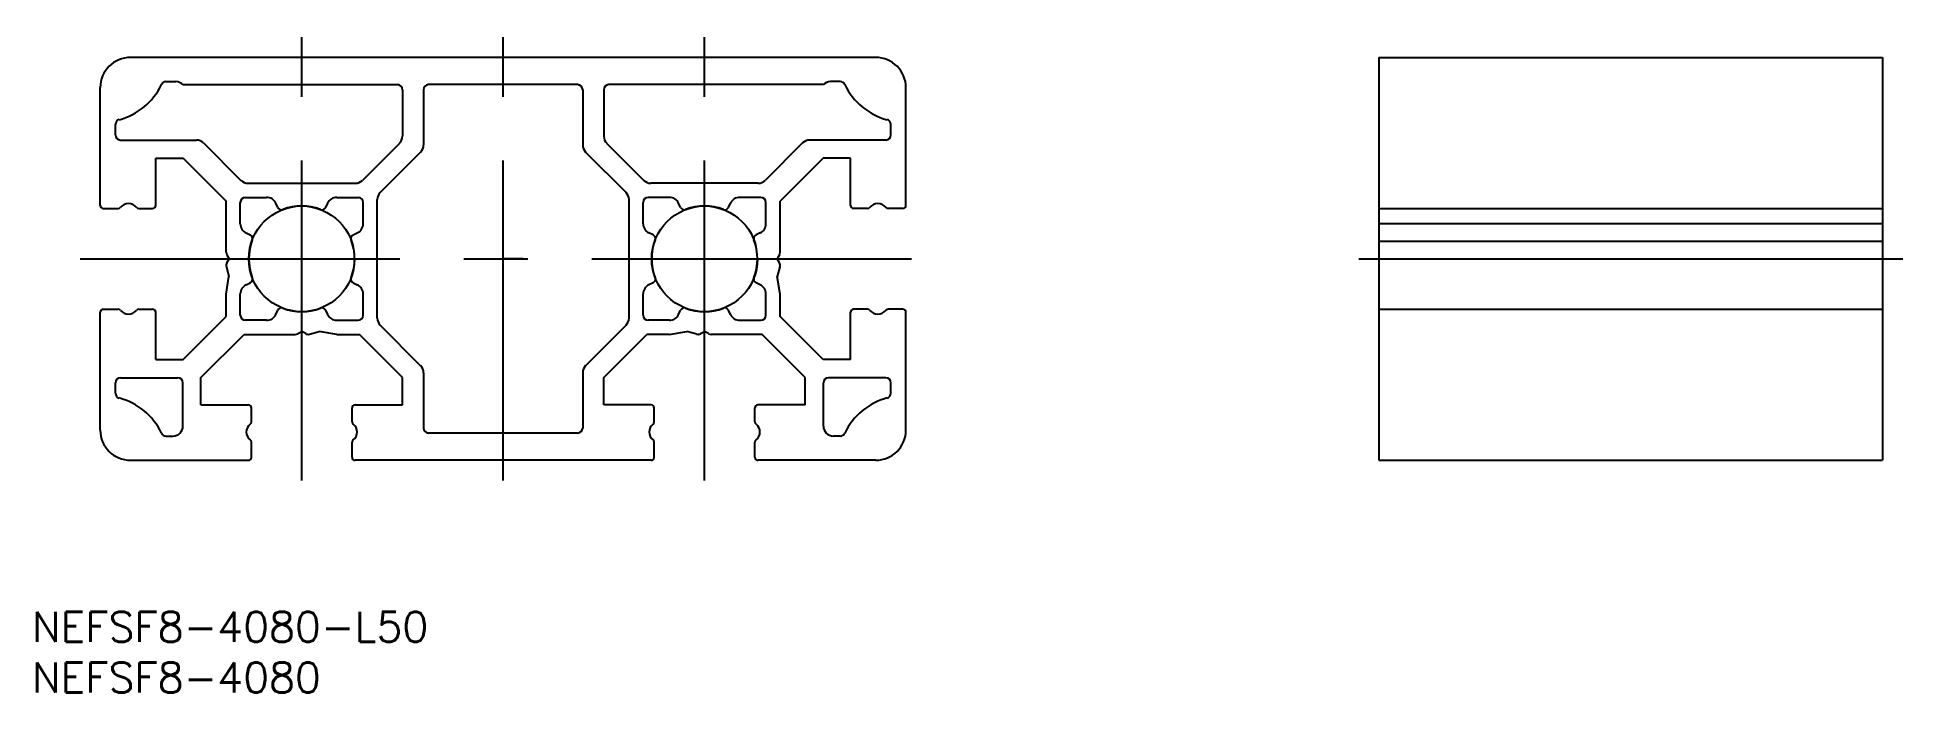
# Model space of a CAD drawing. Extents: x -46 to 139, y -43 to 22.
import ezdxf

# ---------------------------------------------------------------- set-up
doc = ezdxf.new("R2010")
doc.units = 0
doc.linetypes.add('CENTER', pattern=[50.8, 31.75, -6.35, 6.35, -6.35])
doc.linetypes.add('PHANTOM', pattern=[63.5, 31.75, -6.35, 6.35, -6.35, 6.35, -6.35])
doc.layers.get('0').update_dxf_attribs({"linetype": 'CONTINUOUS'})
doc.layers.add('CENTER', color=1, linetype='CENTER')
doc.styles.get("Standard").update_dxf_attribs({"font": 'txt.shx', "height": 3, "bigfont": 'bigfont.shx'})

# ---------------------------------------------------------------- blocks, each defined once
blk = doc.blocks.new('*U2')
at = {"color": 7, "linetype": 'CONTINUOUS'}
blk.add_text('NEFSF8-4080-L50', height=3, dxfattribs=at).set_placement((-46.77, -38.04))
blk = doc.blocks.new('*U3')
at = {"color": 7, "linetype": 'CONTINUOUS'}
blk.add_text('NEFSF8-4080', height=3, dxfattribs=at).set_placement((-46.77, -43.08))

msp = doc.modelspace()

# ---------------------------------------------------------------- linework, layer by layer
at = {"color": 7, "linetype": 'CONTINUOUS'}
for p, q in [((37, 20), (-37, 20)), ((86.97, 20), (136.97, 20)), ((86.97, 20), (86.97, -20)), ((136.97, 20), (136.97, -20)), ((-40, 5.3), (-40, 17)), ((-33.48, 17.6), (-32.51, 17.6)), ((-31.8, 17.3), (-10.5, 17.3)), ((-10, 16.8), (-10, 12.18)), ((-7.9, 16.8), (-7.9, 11.31)), ((7.4, 17.3), (-7.4, 17.3)), ((7.9, 16.8), (7.9, 11.31)), ((10, 16.8), (10, 12.18)), ((31.8, 17.3), (10.5, 17.3)), ((33.48, 17.6), (32.51, 17.6)), ((40, 5.3), (40, 17)), ((-38.5, 12.3), (-38.5, 13.34)), ((38.5, 12.3), (38.5, 13.34)), ((-38, 11.8), (-30.45, 11.8)), ((-29.74, 11.51), (-26.03, 7.79)), ((-10.29, 11.47), (-13.97, 7.79)), ((10.29, 11.47), (13.97, 7.79)), ((29.74, 11.51), (26.03, 7.79)), ((38, 11.8), (30.45, 11.8)), ((-34.5, 10), (-31.77, 10)), ((-34.5, 5.3), (-34.5, 10)), ((-31.77, 10), (-27.5, 5.73)), ((-8.19, 10.61), (-12.21, 6.59)), ((8.19, 10.61), (12.21, 6.59)), ((31.77, 10), (27.5, 5.73)), ((34.5, 10), (31.77, 10)), ((34.5, 5.3), (34.5, 10)), ((-25.32, 7.5), (-14.68, 7.5)), ((25.32, 7.5), (14.68, 7.5)), ((-27.5, 0.65), (-27.5, 5.73)), ((-26.1, 3.48), (-26.1, 5.6)), ((-25.6, 6.1), (-23.48, 6.1)), ((-16.52, 6.1), (-14.4, 6.1)), ((-13.9, 3.48), (-13.9, 5.6)), ((-12.5, -5.88), (-12.5, 5.88)), ((12.5, -5.88), (12.5, 5.88)), ((13.9, 3.48), (13.9, 5.6)), ((16.52, 6.1), (14.4, 6.1)), ((25.6, 6.1), (23.48, 6.1)), ((26.1, 3.48), (26.1, 5.6)), ((27.5, 0.65), (27.5, 5.73)), ((-39.7, 5), (-38.22, 5)), ((-36.18, 5), (-34.8, 5)), ((-22.38, 5.11), (-22.58, 5.52)), ((-17.62, 5.11), (-17.42, 5.52)), ((17.62, 5.11), (17.42, 5.52)), ((22.38, 5.11), (22.58, 5.52)), ((36.18, 5), (34.8, 5)), ((39.7, 5), (38.22, 5)), ((86.97, 5), (136.97, 5)), ((-25.52, 2.58), (-25.11, 2.38)), ((-14.89, 2.38), (-14.48, 2.58)), ((14.89, 2.38), (14.48, 2.58)), ((25.52, 2.58), (25.11, 2.38)), ((86.97, 3.5), (136.97, 3.5)), ((-27.43, 0.4), (-27.2, 0)), ((-27.43, -0.4), (-27.2, 0)), ((27.43, 0.4), (27.2, 0)), ((27.43, -0.4), (27.2, 0)), ((86.97, 1.75), (136.97, 1.75)), ((86.97, 0), (136.97, 0)), ((-27.5, -3.5), (-27.22, -1.75)), ((-27.48, -0.78), (-27.22, -1.75)), ((27.48, -0.78), (27.22, -1.75)), ((27.5, -3.5), (27.22, -1.75)), ((-27.5, -5.73), (-27.5, -3.5)), ((-26.1, -5.6), (-26.1, -3.48)), ((-25.52, -2.58), (-25.11, -2.38)), ((-14.89, -2.38), (-14.48, -2.58)), ((-13.9, -5.6), (-13.9, -3.48)), ((13.9, -5.6), (13.9, -3.48)), ((14.89, -2.38), (14.48, -2.58)), ((25.52, -2.58), (25.11, -2.38)), ((26.1, -5.6), (26.1, -3.48)), ((27.5, -5.73), (27.5, -3.5)), ((-40, -17), (-40, -5.3)), ((-39.7, -5), (-38.22, -5)), ((-36.18, -5), (-34.8, -5)), ((-34.5, -10), (-34.5, -5.3)), ((-22.58, -5.52), (-22.38, -5.11)), ((-17.42, -5.52), (-17.62, -5.11)), ((17.42, -5.52), (17.62, -5.11)), ((22.58, -5.52), (22.38, -5.11)), ((34.5, -10), (34.5, -5.3)), ((36.18, -5), (34.8, -5)), ((39.7, -5), (38.22, -5)), ((40, -17), (40, -5.3)), ((86.97, -5), (136.97, -5)), ((-31.77, -10), (-27.5, -5.73)), ((-23.48, -6.1), (-25.6, -6.1)), ((-20.4, -7.43), (-20, -7.2)), ((-19.6, -7.43), (-20, -7.2)), ((-19.22, -7.48), (-18.25, -7.22)), ((-16.5, -7.5), (-18.25, -7.22)), ((-16.52, -6.1), (-14.4, -6.1)), ((-8.19, -10.61), (-12.21, -6.59)), ((8.19, -10.61), (12.21, -6.59)), ((16.52, -6.1), (14.4, -6.1)), ((16.5, -7.5), (18.25, -7.22)), ((19.22, -7.48), (18.25, -7.22)), ((19.6, -7.43), (20, -7.2)), ((20.4, -7.43), (20, -7.2)), ((23.48, -6.1), (25.6, -6.1)), ((31.77, -10), (27.5, -5.73)), ((-30, -11.77), (-25.73, -7.5)), ((-25.73, -7.5), (-20.65, -7.5)), ((-16.5, -7.5), (-14.27, -7.5)), ((-10, -11.77), (-14.27, -7.5)), ((10, -11.77), (14.27, -7.5)), ((16.5, -7.5), (14.27, -7.5)), ((25.73, -7.5), (20.65, -7.5)), ((30, -11.77), (25.73, -7.5)), ((-34.5, -10), (-31.77, -10)), ((34.5, -10), (31.77, -10)), ((-38.5, -13.34), (-38.5, -12.3)), ((-38, -11.8), (-32.3, -11.8)), ((-31.8, -16.6), (-31.8, -12.3)), ((-30, -14.5), (-30, -11.77)), ((-10, -14.5), (-10, -11.77)), ((-7.9, -11.31), (-7.9, -16.8)), ((7.9, -11.31), (7.9, -16.8)), ((10, -14.5), (10, -11.77)), ((30, -14.5), (30, -11.77)), ((31.8, -16.6), (31.8, -12.3)), ((38, -11.8), (32.3, -11.8)), ((38.5, -13.34), (38.5, -12.3)), ((-30, -14.5), (-25.3, -14.5)), ((-25, -16.18), (-25, -14.8)), ((-15, -16.18), (-15, -14.8)), ((-14.7, -14.5), (-10, -14.5)), ((14.7, -14.5), (10, -14.5)), ((15, -16.18), (15, -14.8)), ((25, -16.18), (25, -14.8)), ((30, -14.5), (25.3, -14.5)), ((-33.48, -17.6), (-32.8, -17.6)), ((-25, -19.7), (-25, -18.22)), ((-15, -19.7), (-15, -18.22)), ((7.4, -17.3), (-7.4, -17.3)), ((15, -19.7), (15, -18.22)), ((25, -19.7), (25, -18.22)), ((33.48, -17.6), (32.8, -17.6)), ((-37, -20), (-25.3, -20)), ((14.7, -20), (-14.7, -20)), ((37, -20), (25.3, -20)), ((86.97, -20), (136.97, -20))]:
    msp.add_line(p, q, dxfattribs=at)
at = {"color": 3, "linetype": 'PHANTOM'}
for centre in [(-20, 0), (20, 0)]:
    msp.add_circle(centre, 5.25, dxfattribs=at)
at = {"color": 7, "linetype": 'CONTINUOUS'}
for centre, radius, start, end in [((-37, 17), 3, 90, 180), ((37, 17), 3, 0, 90), ((-39.8, 20.1), 6.5, 284.9006, 334.6231), ((-33.48, 17.1), 0.5, 90, 154.6231), ((-32.51, 16.6), 1, 44.427, 90), ((-10.5, 16.8), 0.5, 0, 90), ((-7.4, 16.8), 0.5, 90, 180), ((7.4, 16.8), 0.5, 0, 90), ((10.5, 16.8), 0.5, 90, 180), ((32.51, 16.6), 1, 90, 135.573), ((33.48, 17.1), 0.5, 25.3769, 90), ((39.8, 20.1), 6.5, 205.3769, 255.0994), ((-38, 13.34), 0.5, 104.9006, 180), ((38, 13.34), 0.5, 0, 75.0994), ((-38, 12.3), 0.5, 180, 270), ((-30.45, 10.8), 1, 45, 90), ((-11, 12.18), 1, 315, 0), ((-8.9, 11.31), 1, 315, 0), ((8.9, 11.31), 1, 180, 225), ((11, 12.18), 1, 180, 225), ((30.45, 10.8), 1, 90, 135), ((38, 12.3), 0.5, 270, 0), ((-25.32, 8.5), 1, 225, 270), ((-14.68, 8.5), 1, 270, 315), ((14.68, 8.5), 1, 225, 270), ((25.32, 8.5), 1, 270, 315), ((-25.6, 5.6), 0.5, 90, 180), ((-23.48, 5.1), 1, 25, 90), ((-16.52, 5.1), 1, 90, 155), ((-14.4, 5.6), 0.5, 0, 90), ((-11.5, 5.88), 1, 135, 180), ((11.5, 5.88), 1, 0, 45), ((14.4, 5.6), 0.5, 90, 180), ((16.52, 5.1), 1, 25, 90), ((23.48, 5.1), 1, 90, 155), ((25.6, 5.6), 0.5, 0, 90), ((-39.7, 5.3), 0.3, 180, 270), ((-38.22, 5.3), 0.3, 270, 322.0201), ((-37.2, 4.5), 1, 37.9799, 142.0201), ((-36.18, 5.3), 0.3, 217.9799, 270), ((-34.8, 5.3), 0.3, 270, 0), ((-22.02, 5.28), 0.4, 205, 290.9403), ((-20, 0), 5.25, 69.0597, 110.9403), ((-17.98, 5.28), 0.4, 249.0597, 335), ((17.98, 5.28), 0.4, 205, 290.9403), ((20, 0), 5.25, 69.0597, 110.9403), ((22.02, 5.28), 0.4, 249.0597, 335), ((34.8, 5.3), 0.3, 180, 270), ((36.18, 5.3), 0.3, 270, 322.0201), ((37.2, 4.5), 1, 37.9799, 142.0201), ((38.22, 5.3), 0.3, 217.9799, 270), ((39.7, 5.3), 0.3, 270, 0), ((-25.1, 3.48), 1, 180, 245), ((-20, 0), 5.25, 159.0597, 200.9403), ((-25.28, 2.02), 0.4, 339.0597, 65), ((-14.72, 2.02), 0.4, 115, 200.9403), ((-20, 0), 5.25, 339.0597, 20.9403), ((-14.9, 3.48), 1, 295, 0), ((14.9, 3.48), 1, 180, 245), ((20, 0), 5.25, 159.0597, 200.9403), ((14.72, 2.02), 0.4, 339.0597, 65), ((25.28, 2.02), 0.4, 115, 200.9403), ((20, 0), 5.25, 339.0597, 20.9403), ((25.1, 3.48), 1, 295, 0), ((-27, 0.65), 0.5, 180, 210), ((27, 0.65), 0.5, 330, 0), ((-27, -0.65), 0.5, 150, 195), ((27, -0.65), 0.5, 345, 30), ((-25.1, -3.48), 1, 115, 180), ((-25.28, -2.02), 0.4, 295, 20.9403), ((-14.72, -2.02), 0.4, 159.0597, 245), ((-14.9, -3.48), 1, 0, 65), ((14.9, -3.48), 1, 115, 180), ((14.72, -2.02), 0.4, 295, 20.9403), ((25.28, -2.02), 0.4, 159.0597, 245), ((25.1, -3.48), 1, 0, 65), ((-39.7, -5.3), 0.3, 90, 180), ((-38.22, -5.3), 0.3, 37.9799, 90), ((-37.2, -4.5), 1, 217.9799, 322.0201), ((-36.18, -5.3), 0.3, 90, 142.0201), ((-34.8, -5.3), 0.3, 0, 90), ((-23.48, -5.1), 1, 270, 335), ((-22.02, -5.28), 0.4, 69.0597, 155), ((-20, 0), 5.25, 249.0597, 290.9403), ((-17.98, -5.28), 0.4, 25, 110.9403), ((-16.52, -5.1), 1, 205, 270), ((16.52, -5.1), 1, 270, 335), ((17.98, -5.28), 0.4, 69.0597, 155), ((20, 0), 5.25, 249.0597, 290.9403), ((22.02, -5.28), 0.4, 25, 110.9403), ((23.48, -5.1), 1, 205, 270), ((34.8, -5.3), 0.3, 90, 180), ((36.18, -5.3), 0.3, 37.9799, 90), ((37.2, -4.5), 1, 217.9799, 322.0201), ((38.22, -5.3), 0.3, 90, 142.0201), ((39.7, -5.3), 0.3, 0, 90), ((-25.6, -5.6), 0.5, 180, 270), ((-14.4, -5.6), 0.5, 270, 0), ((-11.5, -5.88), 1, 180, 225), ((11.5, -5.88), 1, 315, 0), ((14.4, -5.6), 0.5, 180, 270), ((25.6, -5.6), 0.5, 270, 0), ((-20.65, -7), 0.5, 270, 300), ((-19.35, -7), 0.5, 240, 285), ((19.35, -7), 0.5, 255, 300), ((20.65, -7), 0.5, 240, 270), ((-8.9, -11.31), 1, 0, 45), ((8.9, -11.31), 1, 135, 180), ((-38, -12.3), 0.5, 90, 180), ((-32.3, -12.3), 0.5, 360, 90), ((32.3, -12.3), 0.5, 90, 180), ((38, -12.3), 0.5, 0, 90), ((-38, -13.34), 0.5, 180, 255.0994), ((-39.8, -20.1), 6.5, 25.3769, 75.0994), ((-25.3, -14.8), 0.3, 0, 90), ((-14.7, -14.8), 0.3, 90, 180), ((14.7, -14.8), 0.3, 0, 90), ((25.3, -14.8), 0.3, 90, 180), ((39.8, -20.1), 6.5, 104.9006, 154.6231), ((38, -13.34), 0.5, 284.9006, 0), ((-32.8, -16.6), 1, 270, 360), ((-24.5, -17.2), 1, 127.9799, 232.0201), ((-25.3, -16.18), 0.3, 307.9799, 0), ((-14.7, -16.18), 0.3, 180, 232.0201), ((-15.5, -17.2), 1, 307.9799, 52.0201), ((15.5, -17.2), 1, 127.9799, 232.0201), ((14.7, -16.18), 0.3, 307.9799, 0), ((25.3, -16.18), 0.3, 180, 232.0201), ((24.5, -17.2), 1, 307.9799, 52.0201), ((32.8, -16.6), 1, 180, 270), ((-37, -17), 3, 180, 270), ((-33.48, -17.1), 0.5, 205.3769, 270), ((-25.3, -18.22), 0.3, 0, 52.0201), ((-14.7, -18.22), 0.3, 127.9799, 180), ((-7.4, -16.8), 0.5, 180, 270), ((7.4, -16.8), 0.5, 270, 0), ((14.7, -18.22), 0.3, 0, 52.0201), ((25.3, -18.22), 0.3, 127.9799, 180), ((33.48, -17.1), 0.5, 270, 334.6231), ((37, -17), 3, 270, 0), ((-25.3, -19.7), 0.3, 270, 0), ((-14.7, -19.7), 0.3, 180, 270), ((14.7, -19.7), 0.3, 270, 0), ((25.3, -19.7), 0.3, 180, 270)]:
    msp.add_arc(centre, radius, start, end, dxfattribs=at)
at = {"layer": 'CENTER', "color": 1, "linetype": 'CENTER'}
for p, q in [((-20, -22), (-20, 22)), ((0, -22), (0, 22)), ((20, -22), (20, 22)), ((-42, 0), (42, 0)), ((-2, 0), (0, 0)), ((2, 0), (0, 0)), ((84.97, 0), (138.97, 0))]:
    msp.add_line(p, q, dxfattribs=at)

# ---------------------------------------------------------------- block references
at = {"color": 7, "linetype": 'CONTINUOUS'}
for name in ['*U2', '*U3']:
    msp.add_blockref(name, (0, 0), dxfattribs=at)

doc.saveas('drawing.dxf')
